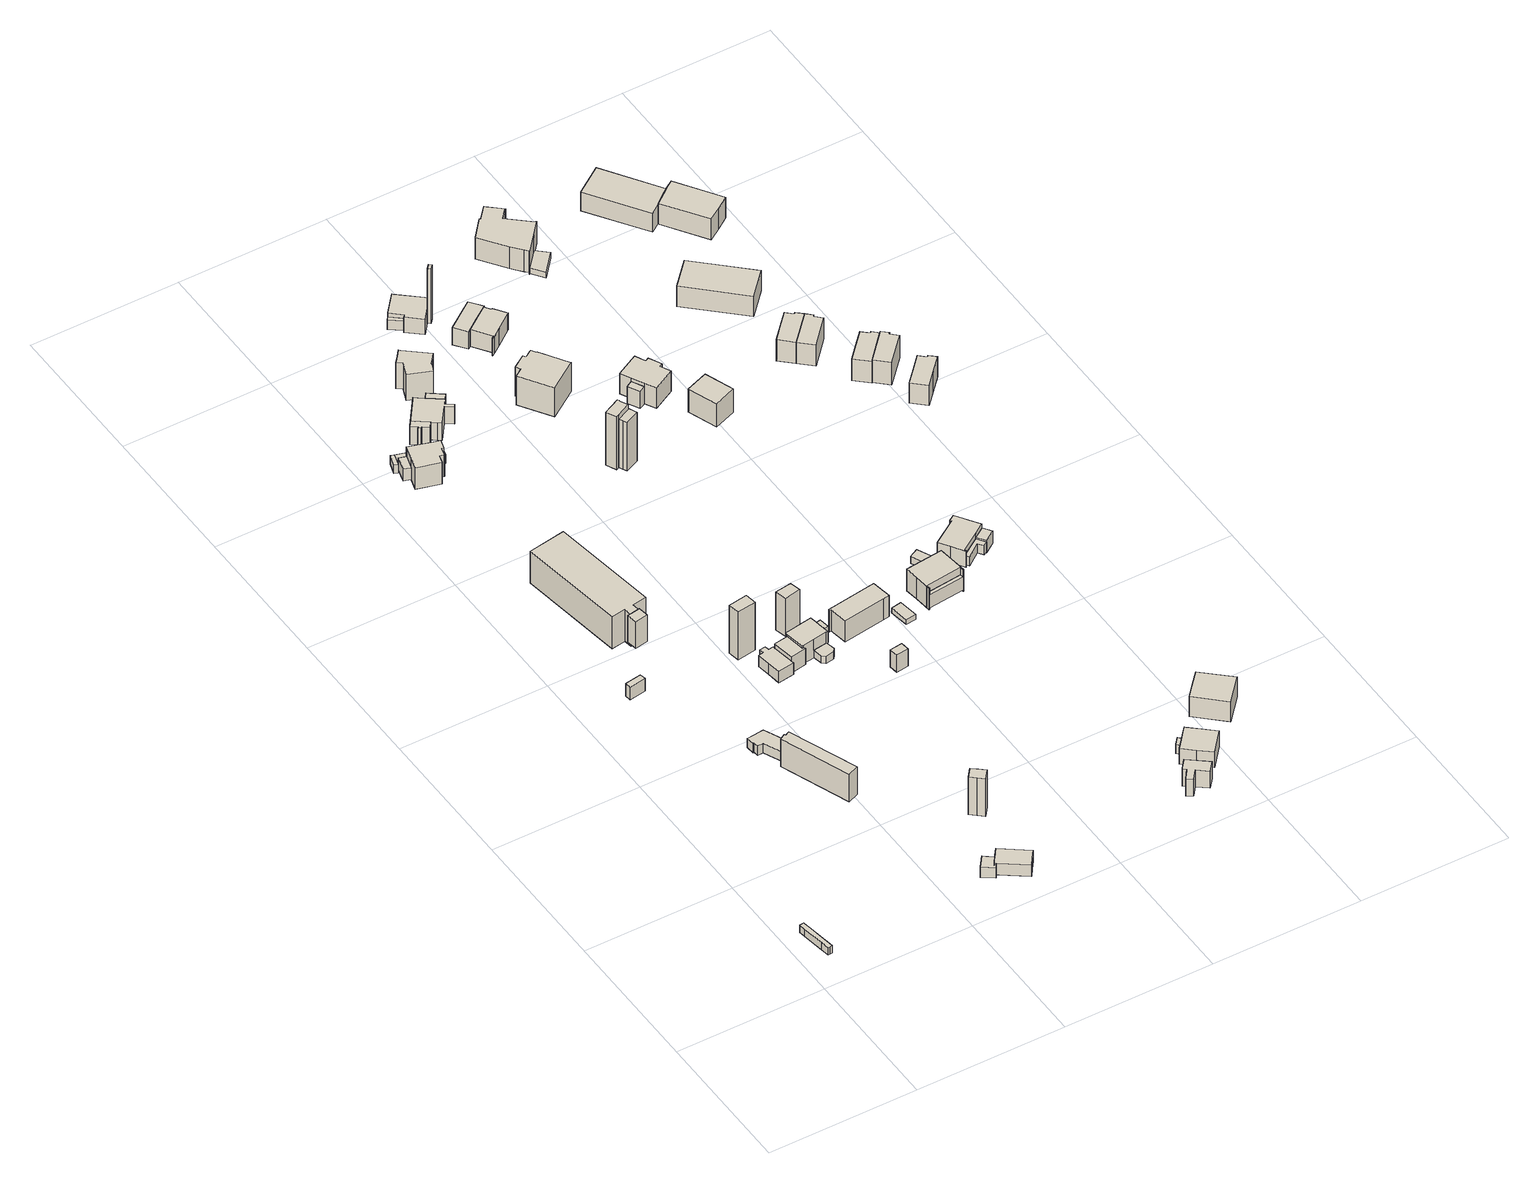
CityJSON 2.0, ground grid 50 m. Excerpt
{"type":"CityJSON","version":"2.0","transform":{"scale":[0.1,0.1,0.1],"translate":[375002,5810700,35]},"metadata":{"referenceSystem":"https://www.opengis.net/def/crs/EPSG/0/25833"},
"CityObjects":{
"building1":{"type":"Building","attributes":{"Gemeindeschluessel":"11000006","BezugspunktDach":"2200","function":"51009_1610","measuredHeight":3.52,"storeysAboveGround":0},"address":[{"country":"Germany","locality":"Berlin"}],"geometry":[{"type":"Solid","lod":"1","boundaries":[[[[0,1,2,3,4,5,6,7,8]],[[9,10,11,12,13,14,15,16,17]],[[9,17,8,7]],[[10,9,7,6]],[[11,10,6,5]],[[12,11,5,4]],[[13,12,4,3]],[[14,13,3,2]],[[15,14,2,1]],[[16,15,1,0]],[[17,16,0,8]]]]}]},
"building2":{"type":"Building","attributes":{"Gemeindeschluessel":"11000006","BezugspunktDach":"2200","function":"51009_1610","measuredHeight":4.93,"storeysAboveGround":0},"address":[{"country":"Germany","locality":"Berlin"}],"geometry":[{"type":"Solid","lod":"1","boundaries":[[[[18,19,20,21]],[[22,23,24,25]],[[22,25,21,20]],[[23,22,20,19]],[[24,23,19,18]],[[25,24,18,21]]]]}]},
"building3":{"type":"Building","attributes":{"Gemeindeschluessel":"11000006","BezugspunktDach":"2200","function":"31001_3050","measuredHeight":10.82,"storeysAboveGround":1},"address":[{"country":"Germany","locality":"Berlin","thoroughfareNumber":"80 (33)","thoroughfareName":"Am Großen Wannsee"}],"geometry":[{"type":"Solid","lod":"1","boundaries":[[[[26,27,28,29,30,31]],[[32,33,34,35,36,37]],[[32,37,31,30]],[[33,32,30,29]],[[34,33,29,28]],[[35,34,28,27]],[[36,35,27,26]],[[37,36,26,31]]]]}]},
"building4":{"type":"Building","attributes":{"Gemeindeschluessel":"11000006","BezugspunktDach":"2200","function":"31001_2612","measuredHeight":3.76,"storeysAboveGround":1},"address":[{"country":"Germany","locality":"Berlin","thoroughfareNumber":"80 (36)","thoroughfareName":"Am Großen Wannsee"}],"geometry":[{"type":"Solid","lod":"1","boundaries":[[[[38,39,40,41,42,43,44,45,46,47,48]],[[49,50,51,52,53,54,55,56,57,58,59]],[[49,59,48,47]],[[50,49,47,46]],[[51,50,46,45]],[[52,51,45,44]],[[53,52,44,43]],[[54,53,43,42]],[[55,54,42,41]],[[56,55,41,40]],[[57,56,40,39]],[[58,57,39,38]],[[59,58,38,48]]]]}]},
"building5":{"type":"Building","attributes":{"Gemeindeschluessel":"11000006","function":"31001_3065"},"address":[{"country":"Germany","locality":"Berlin","thoroughfareNumber":"49","thoroughfareName":"Zum Heckeshorn"}],"children":["building5-1","building5-2"]},
"building5-1":{"type":"BuildingPart","attributes":{"BezugspunktDach":"2200","measuredHeight":4.79,"storeysAboveGround":1},"parents":["building5"],"geometry":[{"type":"MultiSurface","lod":"1","boundaries":[[[60,61,62,63,64,65,66,67]],[[68,69,70,71,72,73,74,75]],[[76,77,75,67,66]],[[69,68,66,65]],[[70,69,65,64]],[[71,70,64,63]],[[72,71,63,62]],[[73,72,62,61]],[[74,73,61,60]],[[77,78,60,67]],[[68,75,77,76]],[[75,74,78,77]]]}]},
"building5-2":{"type":"BuildingPart","attributes":{"BezugspunktDach":"2200","measuredHeight":4.02,"storeysAboveGround":1},"parents":["building5"],"geometry":[{"type":"MultiSurface","lod":"1","boundaries":[[[79,78,77,80,81,82]],[[83,69,75,74,84,85]],[[83,85,82,81]],[[69,83,81,80]],[[69,80,76,68]],[[84,74,78,79]],[[85,84,79,82]],[[68,76,77,75]],[[74,75,77,78,86]]]}]},
"building6":{"type":"Building","attributes":{"Gemeindeschluessel":"11000006","BezugspunktDach":"2200","function":"51009_1610","measuredHeight":10.47,"storeysAboveGround":0},"address":[{"country":"Germany","locality":"Berlin"}],"geometry":[{"type":"Solid","lod":"1","boundaries":[[[[87,88,89,90,91]],[[92,93,94,95,96]],[[92,96,91,90]],[[93,92,90,89]],[[94,93,89,88]],[[95,94,88,87]],[[96,95,87,91]]]]}]},
"building7":{"type":"Building","attributes":{"Gemeindeschluessel":"11000006","BezugspunktDach":"2200","function":"31001_1020","measuredHeight":15.92,"storeysAboveGround":2},"address":[{"country":"Germany","locality":"Berlin","thoroughfareNumber":"77","thoroughfareName":"Am Großen Wannsee"}],"geometry":[{"type":"Solid","lod":"1","boundaries":[[[[97,98,99,100,101,102,103,104]],[[105,106,107,108,109,110,111,112]],[[105,112,104,103]],[[106,105,103,102]],[[107,106,102,101]],[[108,107,101,100]],[[109,108,100,99]],[[110,109,99,98]],[[111,110,98,97]],[[112,111,97,104]]]]}]},
"building8":{"type":"Building","attributes":{"Gemeindeschluessel":"11000006","BezugspunktDach":"2200","function":"51009_1610","measuredHeight":3.35,"storeysAboveGround":0},"address":[{"country":"Germany","locality":"Berlin"}],"geometry":[{"type":"Solid","lod":"1","boundaries":[[[[113,114,115,116]],[[117,118,119,120]],[[117,120,116,115]],[[118,117,115,114]],[[119,118,114,113]],[[120,119,113,116]]]]}]},
"building9":{"type":"Building","attributes":{"Gemeindeschluessel":"11000006","BezugspunktDach":"2200","function":"31001_1000","measuredHeight":16.18,"storeysAboveGround":1},"address":[{"country":"Germany","locality":"Berlin","thoroughfareNumber":"49 (1)","thoroughfareName":"Zum Heckeshorn"}],"geometry":[{"type":"Solid","lod":"1","boundaries":[[[[121,122,123,124,125,126]],[[127,128,129,130,131,132]],[[127,132,126,125]],[[128,127,125,124]],[[129,128,124,123]],[[130,129,123,122]],[[131,130,122,121]],[[132,131,121,126]]]]}]},
"building10":{"type":"Building","attributes":{"Gemeindeschluessel":"11000006","function":"31001_1010"},"address":[{"country":"Germany","locality":"Berlin","thoroughfareNumber":"75","thoroughfareName":"Am Großen Wannsee"}],"children":["building10-1","building10-2"]},
"building10-1":{"type":"BuildingPart","attributes":{"BezugspunktDach":"2200","measuredHeight":10.07,"storeysAboveGround":2},"parents":["building10"],"geometry":[{"type":"MultiSurface","lod":"1","boundaries":[[[133,134,135,136,137,138,139,140,141,142,143,144,145,146,147]],[[148,149,150,151,152,153,154,155,156,157,158,159,160,161,162]],[[148,162,147,146]],[[163,164,165,166,167,149,148,146,145]],[[150,149,145,144]],[[151,150,144,143]],[[152,151,143,142]],[[153,152,142,141]],[[154,153,141,140]],[[155,154,140,139]],[[156,155,139,138]],[[157,156,138,137]],[[158,157,137,136]],[[159,158,136,135]],[[160,159,135,134]],[[161,160,134,133]],[[162,161,133,147]],[[167,166,165,164,163]]]}]},
"building10-2":{"type":"BuildingPart","attributes":{"BezugspunktDach":"2200","measuredHeight":4.75,"storeysAboveGround":2},"parents":["building10"],"geometry":[{"type":"MultiSurface","lod":"1","boundaries":[[[164,163,168,169]],[[170,166,165,171]],[[170,171,169,168]],[[166,170,168,163]],[[171,165,164,169]],[[165,166,172,163,164,173]]]}]},
"building11":{"type":"Building","attributes":{"Gemeindeschluessel":"11000006","BezugspunktDach":"2200","function":"31001_2463","measuredHeight":3.26,"storeysAboveGround":1},"address":[{"country":"Germany","locality":"Berlin","thoroughfareNumber":"75 (1)","thoroughfareName":"Am Großen Wannsee"}],"geometry":[{"type":"Solid","lod":"1","boundaries":[[[[174,175,176,177,178,114,113]],[[179,180,181,182,183,184,185]],[[179,185,113,114]],[[180,179,114,178]],[[181,180,178,177]],[[182,181,177,176]],[[183,182,176,175]],[[184,183,175,174]],[[185,184,174,113]]]]}]},
"building12":{"type":"Building","attributes":{"Gemeindeschluessel":"11000006","BezugspunktDach":"2200","function":"31001_1000","measuredHeight":20.05,"storeysAboveGround":1},"address":[{"country":"Germany","locality":"Berlin","thoroughfareNumber":"59C (1)","thoroughfareName":"Am Großen Wannsee"}],"geometry":[{"type":"Solid","lod":"1","boundaries":[[[[186,187,188,189,190]],[[191,192,193,194,195]],[[191,195,190,189]],[[192,191,189,188]],[[193,192,188,187]],[[194,193,187,186]],[[195,194,186,190]]]]}]},
"building13":{"type":"Building","attributes":{"Gemeindeschluessel":"11000006","BezugspunktDach":"2200","function":"51009_1610","measuredHeight":3.31,"storeysAboveGround":0},"address":[{"country":"Germany","locality":"Berlin"}],"geometry":[{"type":"Solid","lod":"1","boundaries":[[[[196,197,178,177]],[[198,199,200,201]],[[198,201,177,178]],[[199,198,178,197]],[[200,199,197,196]],[[201,200,196,177]]]]}]},
"building14":{"type":"Building","attributes":{"Gemeindeschluessel":"11000006","function":"31001_1010"},"address":[{"country":"Germany","locality":"Berlin","thoroughfareNumber":"59C","thoroughfareName":"Am Großen Wannsee"}],"children":["building14-1","building14-2","building14-3","building14-4","building14-5","building14-6"]},
"building14-1":{"type":"BuildingPart","attributes":{"BezugspunktDach":"2200","measuredHeight":8.31,"storeysAboveGround":2},"parents":["building14"],"geometry":[{"type":"MultiSurface","lod":"1","boundaries":[[[202,203,204,205,206,207,208,209,210,211,212,213]],[[214,215,216,217,218,219,220,221,222,223,224,225]],[[214,225,213,212]],[[226,227,228,212,211]],[[216,215,211,210]],[[217,216,210,209]],[[229,230,209,208]],[[217,231,217,218]],[[219,218,208,207]],[[220,219,207,206]],[[232,233,206,205]],[[221,220,234,235]],[[222,221,205,204]],[[236,237,238,239,236,223,222,204,203]],[[240,237,203,202]],[[224,223,241,236,242]],[[225,224,202,213]],[[215,214,228,227,226]],[[218,217,231,230,229]],[[235,234,233,232]],[[239,238,237,236]],[[242,236,241,237,240]]]}]},
"building14-2":{"type":"BuildingPart","attributes":{"BezugspunktDach":"2200","measuredHeight":3,"storeysAboveGround":2},"parents":["building14"],"geometry":[{"type":"Solid","lod":"1","boundaries":[[[[228,227,243,244]],[[245,215,214,246]],[[245,246,244,243]],[[215,245,243,227]],[[246,214,228,244]],[[214,215,227,228]]]]}]},
"building14-3":{"type":"BuildingPart","attributes":{"BezugspunktDach":"2200","measuredHeight":2.86,"storeysAboveGround":2},"parents":["building14"],"geometry":[{"type":"Solid","lod":"1","boundaries":[[[[247,248,249,250,233,232]],[[234,251,252,253,254,235]],[[251,234,233,250]],[[252,251,250,249]],[[253,252,249,248]],[[254,253,248,247]],[[235,254,247,232]],[[234,235,232,233]]]]}]},
"building14-4":{"type":"BuildingPart","attributes":{"BezugspunktDach":"2200","measuredHeight":6.24,"storeysAboveGround":2},"parents":["building14"],"geometry":[{"type":"Solid","lod":"1","boundaries":[[[[229,255,256,257,258,230]],[[259,260,261,262,218,217]],[[259,217,230,258]],[[260,259,258,257]],[[261,260,257,256]],[[262,261,256,255]],[[218,262,255,229]],[[217,218,229,230]]]]}]},
"building14-5":{"type":"BuildingPart","attributes":{"BezugspunktDach":"2200","measuredHeight":5.81,"storeysAboveGround":2},"parents":["building14"],"geometry":[{"type":"Solid","lod":"1","boundaries":[[[[263,264,265,266,267,268,269,270,271,272,273,274]],[[275,276,277,278,279,280,281,282,283,284,285,286]],[[275,286,274,273]],[[276,275,273,272]],[[277,276,272,271]],[[278,277,271,270]],[[279,278,270,269]],[[280,279,269,268]],[[283,282,266,265]],[[284,283,265,264]],[[285,284,264,263]],[[286,285,263,274]],[[281,280,268,267]],[[267,266,282,281]]]]}]},
"building14-6":{"type":"BuildingPart","attributes":{"BezugspunktDach":"2200","measuredHeight":7.07,"storeysAboveGround":2},"parents":["building14"],"geometry":[{"type":"MultiSurface","lod":"1","boundaries":[[[287,288,238,237,240,289]],[[242,236,239,290,282,280]],[[242,280,289,240]],[[290,239,238,288]],[[282,290,288,287]],[[268,267,266,282,287,289]],[[236,242,240,237]],[[239,236,237,238]],[[280,281,267,268]],[[281,282,266,267]]]}]},
"building15":{"type":"Building","attributes":{"Gemeindeschluessel":"11000006","function":"31001_1010"},"address":[{"country":"Germany","locality":"Berlin","thoroughfareNumber":"73A","thoroughfareName":"Am Großen Wannsee"}],"children":["building15-1","building15-2","building15-3"]},
"building15-1":{"type":"BuildingPart","attributes":{"BezugspunktDach":"2200","measuredHeight":7.36,"storeysAboveGround":2},"parents":["building15"],"geometry":[{"type":"MultiSurface","lod":"1","boundaries":[[[291,292,293,294,295,296,297,298,299,300,301,302,303,304]],[[305,306,307,308,309,310,311,312,313,314,315,316,317,318]],[[305,318,304,303]],[[306,305,303,302]],[[307,306,302,301]],[[310,309,299,298]],[[311,310,298,297]],[[312,311,297,296]],[[313,312,296,295]],[[314,313,295,294]],[[315,314,294,293]],[[316,315,293,292]],[[308,307,301,300]],[[309,319,308,300,299]],[[317,316,292,291]],[[318,317,291,304]]]}]},
"building15-2":{"type":"BuildingPart","attributes":{"BezugspunktDach":"2200","measuredHeight":7,"storeysAboveGround":2},"parents":["building15"],"geometry":[{"type":"MultiSurface","lod":"1","boundaries":[[[320,321,322,323,324,325,326,327]],[[318,316,328,329,330,331,332,333]],[[318,333,327,326]],[[316,292,291,304,326,325]],[[328,316,325,324]],[[329,328,324,323]],[[330,329,323,322]],[[331,330,322,321]],[[332,331,321,320]],[[333,332,320,327]],[[317,291,292,316]],[[317,318,304,291]]]}]},
"building15-3":{"type":"BuildingPart","attributes":{"BezugspunktDach":"2200","measuredHeight":7,"storeysAboveGround":2},"parents":["building15"],"geometry":[{"type":"MultiSurface","lod":"1","boundaries":[[[334,335,336,337]],[[338,339,309,307]],[[338,307,337,336]],[[339,338,336,335]],[[309,339,335,334]],[[340,301,300,299,334,337]],[[307,308,300,301,340]],[[308,341,309,299,300]]]}]},
"building16":{"type":"Building","attributes":{"Gemeindeschluessel":"11000006","BezugspunktDach":"2200","function":"51009_1610","measuredHeight":16.32,"storeysAboveGround":0},"address":[{"country":"Germany","locality":"Berlin"}],"geometry":[{"type":"Solid","lod":"1","boundaries":[[[[342,343,344,345]],[[346,347,348,349]],[[346,349,345,344]],[[347,346,344,343]],[[348,347,343,342]],[[349,348,342,345]]]]}]},
"building17":{"type":"Building","attributes":{"Gemeindeschluessel":"11000006","BezugspunktDach":"2200","function":"31001_1010","measuredHeight":11.73,"storeysAboveGround":2},"address":[{"country":"Germany","locality":"Berlin","thoroughfareNumber":"73","thoroughfareName":"Am Großen Wannsee"}],"geometry":[{"type":"Solid","lod":"1","boundaries":[[[[350,351,352,353,354,355,356,357,358,359,360,361]],[[362,363,364,365,366,367,368,369,370,371,372,373]],[[362,373,361,360]],[[363,362,360,359]],[[364,363,359,358]],[[365,364,358,357]],[[366,365,357,356]],[[367,366,356,355]],[[368,367,355,354]],[[369,368,354,353]],[[370,369,353,352]],[[371,370,352,351]],[[372,371,351,350]],[[373,372,350,361]]]]}]},
"building18":{"type":"Building","attributes":{"Gemeindeschluessel":"11000006","BezugspunktDach":"2200","function":"31001_1000","measuredHeight":6.79,"storeysAboveGround":1},"address":[{"country":"Germany","locality":"Berlin","thoroughfareNumber":"59B (2)","thoroughfareName":"Am Großen Wannsee"}],"geometry":[{"type":"Solid","lod":"1","boundaries":[[[[374,375,376,377]],[[378,379,380,381]],[[378,381,377,376]],[[379,378,376,375]],[[380,379,375,374]],[[381,380,374,377]]]]}]},
"building19":{"type":"Building","attributes":{"Gemeindeschluessel":"11000006","BezugspunktDach":"2200","function":"31001_1010","measuredHeight":9.42,"storeysAboveGround":2},"address":[{"country":"Germany","locality":"Berlin","thoroughfareNumber":"59B","thoroughfareName":"Am Großen Wannsee"}],"geometry":[{"type":"Solid","lod":"1","boundaries":[[[[382,383,384,385,386,387,388,389,390,391]],[[392,393,394,395,396,397,398,399,400,401]],[[392,401,391,390]],[[393,392,390,389]],[[394,393,389,388]],[[395,394,388,387]],[[396,395,387,386]],[[397,396,386,385]],[[398,397,385,384]],[[399,398,384,383]],[[400,399,383,382]],[[401,400,382,391]]]]}]},
"building20":{"type":"Building","attributes":{"Gemeindeschluessel":"11000006","BezugspunktDach":"2200","function":"51009_1610","measuredHeight":3.73,"storeysAboveGround":0},"address":[{"country":"Germany","locality":"Berlin"}],"geometry":[{"type":"Solid","lod":"1","boundaries":[[[[402,403,404,405]],[[406,407,408,409]],[[406,409,405,404]],[[407,406,404,403]],[[408,407,403,402]],[[409,408,402,405]]]]}]},
"building21":{"type":"Building","attributes":{"Gemeindeschluessel":"11000006","BezugspunktDach":"2200","function":"31001_1000","measuredHeight":20.67,"storeysAboveGround":1},"address":[{"country":"Germany","locality":"Berlin","thoroughfareNumber":"65 (1)","thoroughfareName":"Am Großen Wannsee"}],"geometry":[{"type":"Solid","lod":"1","boundaries":[[[[410,411,412,413,414,415,416,417,418]],[[419,420,421,422,423,424,425,426,427]],[[419,427,418,417]],[[420,419,417,416]],[[421,420,416,415]],[[422,421,415,414]],[[423,422,414,413]],[[424,423,413,412]],[[425,424,412,411]],[[426,425,411,410]],[[427,426,410,418]]]]}]},
"building22":{"type":"Building","attributes":{"Gemeindeschluessel":"11000006","BezugspunktDach":"2200","function":"31001_1000","measuredHeight":19.73,"storeysAboveGround":1},"address":[{"country":"Germany","locality":"Berlin","thoroughfareNumber":"63 (1)","thoroughfareName":"Am Großen Wannsee"}],"geometry":[{"type":"Solid","lod":"1","boundaries":[[[[428,429,430,431,432,433,434,435]],[[424,436,437,438,439,440,441,425]],[[424,425,435,434]],[[436,424,434,433]],[[437,436,433,432]],[[438,437,432,431]],[[439,438,431,430]],[[440,439,430,429]],[[441,440,429,428]],[[425,441,428,435]]]]}]},
"building23":{"type":"Building","attributes":{"Gemeindeschluessel":"11000006","BezugspunktDach":"2200","function":"31001_2463","measuredHeight":1.87,"storeysAboveGround":0},"address":[{"country":"Germany","locality":"Berlin","thoroughfareNumber":"59B (1)","thoroughfareName":"Am Großen Wannsee"}],"geometry":[{"type":"Solid","lod":"1","boundaries":[[[[442,443,444,445]],[[446,447,448,449]],[[446,449,445,444]],[[447,446,444,443]],[[448,447,443,442]],[[449,448,442,445]]]]}]},
"building24":{"type":"Building","attributes":{"Gemeindeschluessel":"11000006","BezugspunktDach":"2200","function":"51009_1610","measuredHeight":6.65,"storeysAboveGround":0},"address":[{"country":"Germany","locality":"Berlin"}],"geometry":[{"type":"Solid","lod":"1","boundaries":[[[[450,451,452,453,454,455,456,457]],[[458,459,460,461,462,463,464,465]],[[458,465,457,456]],[[459,458,456,455]],[[460,459,455,454]],[[461,460,454,453]],[[462,461,453,452]],[[463,462,452,451]],[[464,463,451,450]],[[465,464,450,457]]]]}]},
"building25":{"type":"Building","attributes":{"Gemeindeschluessel":"11000006","BezugspunktDach":"2200","function":"31001_1010","measuredHeight":8.77,"storeysAboveGround":1},"address":[{"country":"Germany","locality":"Berlin","thoroughfareNumber":"71","thoroughfareName":"Am Großen Wannsee"}],"geometry":[{"type":"Solid","lod":"1","boundaries":[[[[466,467,468,469,470,471,472,473,474,475]],[[476,477,478,479,480,481,482,483,484,485]],[[476,485,475,474]],[[477,476,474,473]],[[478,477,473,472]],[[479,478,472,471]],[[480,479,471,470]],[[481,480,470,469]],[[482,481,469,468]],[[483,482,468,467]],[[484,483,467,466]],[[485,484,466,475]]]]}]},
"building26":{"type":"Building","attributes":{"Gemeindeschluessel":"11000006","BezugspunktDach":"2200","function":"31001_1010","measuredHeight":13.34,"storeysAboveGround":2},"address":[{"country":"Germany","locality":"Berlin","thoroughfareNumber":"67","thoroughfareName":"Am Großen Wannsee"}],"geometry":[{"type":"Solid","lod":"1","boundaries":[[[[486,487,488,489,490,491,492,493,494,495,496,497,498,499,500]],[[501,502,503,504,505,506,507,508,509,510,511,512,513,514,515]],[[501,515,500,499]],[[502,501,499,498]],[[503,502,498,497]],[[504,503,497,496]],[[505,504,496,495]],[[506,505,495,494]],[[507,506,494,493]],[[508,507,493,492]],[[509,508,492,491]],[[510,509,491,490]],[[511,510,490,489]],[[512,511,489,488]],[[513,512,488,487]],[[514,513,487,486]],[[515,514,486,500]]]]}]},
"building27":{"type":"Building","attributes":{"Gemeindeschluessel":"11000006","BezugspunktDach":"2200","function":"51009_1610","measuredHeight":21.3,"storeysAboveGround":0},"address":[{"country":"Germany","locality":"Berlin"}],"geometry":[{"type":"Solid","lod":"1","boundaries":[[[[516,517,518,519]],[[520,521,522,523]],[[520,523,519,518]],[[521,520,518,517]],[[522,521,517,516]],[[523,522,516,519]]]]}]},
"building28":{"type":"Building","attributes":{"Gemeindeschluessel":"11000006","BezugspunktDach":"2200","function":"51009_1610","measuredHeight":3.63,"storeysAboveGround":0},"address":[{"country":"Germany","locality":"Berlin"}],"geometry":[{"type":"Solid","lod":"1","boundaries":[[[[524,525,526,527]],[[528,529,530,531]],[[528,531,527,526]],[[529,528,526,525]],[[530,529,525,524]],[[531,530,524,527]]]]}]},
"building29":{"type":"Building","attributes":{"Gemeindeschluessel":"11000006","BezugspunktDach":"2200","function":"31001_2463","measuredHeight":2.53,"storeysAboveGround":1},"address":[{"country":"Germany","locality":"Berlin","thoroughfareNumber":"67 (1)","thoroughfareName":"Am Großen Wannsee"}],"geometry":[{"type":"Solid","lod":"1","boundaries":[[[[532,533,534,535,536,537,538]],[[539,540,541,542,543,544,545]],[[539,545,538,537]],[[540,539,537,536]],[[541,540,536,535]],[[542,541,535,534]],[[543,542,534,533]],[[544,543,533,532]],[[545,544,532,538]]]]}]},
"building30":{"type":"Building","attributes":{"Gemeindeschluessel":"11000006","function":"31001_1010"},"address":[{"country":"Germany","locality":"Berlin","thoroughfareNumber":"69","thoroughfareName":"Am Großen Wannsee"}],"children":["building30-1","building30-2"]},
"building30-1":{"type":"BuildingPart","attributes":{"BezugspunktDach":"2200","measuredHeight":8.59,"storeysAboveGround":1},"parents":["building30"],"geometry":[{"type":"MultiSurface","lod":"1","boundaries":[[[546,547,548,549,550,551,552,553,554,555,556,557]],[[558,559,560,561,562,563,564,565,566,567,568,569]],[[560,559,555,554]],[[561,560,554,553]],[[562,561,553,552]],[[563,562,552,551]],[[564,563,551,550]],[[565,564,550,549]],[[566,565,549,548]],[[567,566,548,547]],[[568,567,547,546]],[[569,568,546,557]],[[558,570,571,556]],[[557,571,572,570,569]],[[559,558,556,555,573]]]}]},
"building30-2":{"type":"BuildingPart","attributes":{"BezugspunktDach":"2200","measuredHeight":8.45,"storeysAboveGround":1},"parents":["building30"],"geometry":[{"type":"MultiSurface","lod":"1","boundaries":[[[574,575,576,577,578,579]],[[580,581,559,570,582,583]],[[580,583,579,578]],[[581,580,578,577]],[[559,581,577,576]],[[571,556,555,559,576,575]],[[582,569,557,571,575,574]],[[583,582,574,579]],[[570,558,556,571]],[[558,559,555,556]],[[570,571,557,569]]]}]},
"building31":{"type":"Building","attributes":{"Gemeindeschluessel":"11000006","BezugspunktDach":"2200","function":"31001_1010","measuredHeight":7.72,"storeysAboveGround":2},"address":[{"country":"Germany","locality":"Berlin","thoroughfareNumber":"56","thoroughfareName":"Zum Heckeshorn"}],"geometry":[{"type":"Solid","lod":"1","boundaries":[[[[584,585,586,587,588,589,590,591]],[[592,593,594,595,596,597,598,599]],[[592,599,591,590]],[[593,592,590,589]],[[594,593,589,588]],[[595,594,588,587]],[[596,595,587,586]],[[597,596,586,585]],[[598,597,585,584]],[[599,598,584,591]]]]}]},
"building32":{"type":"Building","attributes":{"Gemeindeschluessel":"11000006","BezugspunktDach":"2200","function":"51009_1610","measuredHeight":5.13,"storeysAboveGround":0},"address":[{"country":"Germany","locality":"Berlin"}],"geometry":[{"type":"Solid","lod":"1","boundaries":[[[[600,601,602,603]],[[604,605,606,607]],[[604,607,603,602]],[[605,604,602,601]],[[606,605,601,600]],[[607,606,600,603]]]]}]},
"building33":{"type":"Building","attributes":{"Gemeindeschluessel":"11000006","BezugspunktDach":"2200","function":"31001_1010","measuredHeight":11.18,"storeysAboveGround":2},"address":[{"country":"Germany","locality":"Berlin","thoroughfareNumber":"59A","thoroughfareName":"Am Großen Wannsee"}],"geometry":[{"type":"Solid","lod":"1","boundaries":[[[[608,609,610,611,612,613,614,615,616,617]],[[618,619,620,621,622,623,624,625,626,627]],[[618,627,617,616]],[[619,618,616,615]],[[620,619,615,614]],[[621,620,614,613]],[[622,621,613,612]],[[623,622,612,611]],[[624,623,611,610]],[[625,624,610,609]],[[626,625,609,608]],[[627,626,608,617]]]]}]},
"building34":{"type":"Building","attributes":{"Gemeindeschluessel":"11000006","BezugspunktDach":"2200","function":"51009_1610","measuredHeight":3.77,"storeysAboveGround":0},"address":[{"country":"Germany","locality":"Berlin"}],"geometry":[{"type":"Solid","lod":"1","boundaries":[[[[628,629,630,631]],[[632,633,634,635]],[[632,635,631,630]],[[633,632,630,629]],[[634,633,629,628]],[[635,634,628,631]]]]}]},
"building35":{"type":"Building","attributes":{"Gemeindeschluessel":"11000006","BezugspunktDach":"2200","function":"51009_1610","measuredHeight":2.66,"storeysAboveGround":0},"address":[{"country":"Germany","locality":"Berlin"}],"geometry":[{"type":"Solid","lod":"1","boundaries":[[[[636,637,638,639]],[[640,641,642,643]],[[640,643,639,638]],[[641,640,638,637]],[[642,641,637,636]],[[643,642,636,639]]]]}]},
"building36":{"type":"Building","attributes":{"Gemeindeschluessel":"11000006","function":"31001_1010"},"address":[{"country":"Germany","locality":"Berlin","thoroughfareNumber":"65","thoroughfareName":"Am Großen Wannsee"}],"children":["building36-1","building36-2"]},
"building36-1":{"type":"BuildingPart","attributes":{"BezugspunktDach":"2200","measuredHeight":10.41,"storeysAboveGround":2},"parents":["building36"],"geometry":[{"type":"MultiSurface","lod":"1","boundaries":[[[644,645,646,647,648,649,650,651,652,653]],[[654,655,656,657,658,659,660,661,662,663]],[[654,663,653,652]],[[655,654,652,651]],[[656,655,651,650]],[[657,656,650,649]],[[658,657,649,648]],[[659,658,648,647]],[[660,659,647,646]],[[661,660,646,645]],[[664,665,661,645,644]],[[663,662,644,653]],[[662,661,665,664]]]}]},
"building36-2":{"type":"BuildingPart","attributes":{"BezugspunktDach":"2200","measuredHeight":6.71,"storeysAboveGround":2},"parents":["building36"],"geometry":[{"type":"Solid","lod":"1","boundaries":[[[[666,665,664,667]],[[662,661,668,669]],[[662,669,667,664]],[[668,661,665,666]],[[669,668,666,667]],[[661,662,664,665]]]]}]},
"building37":{"type":"Building","attributes":{"Gemeindeschluessel":"11000006","BezugspunktDach":"2200","function":"31001_1010","measuredHeight":10.88,"storeysAboveGround":2},"address":[{"country":"Germany","locality":"Berlin","thoroughfareNumber":"63","thoroughfareName":"Am Großen Wannsee"}],"geometry":[{"type":"Solid","lod":"1","boundaries":[[[[670,671,672,673]],[[674,675,676,677]],[[674,677,673,672]],[[675,674,672,671]],[[676,675,671,670]],[[677,676,670,673]]]]}]},
"building38":{"type":"Building","attributes":{"Gemeindeschluessel":"11000006","BezugspunktDach":"2200","function":"31001_1010","measuredHeight":10.51,"storeysAboveGround":2},"address":[{"country":"Germany","locality":"Berlin","thoroughfareNumber":"58","thoroughfareName":"Zum Heckeshorn"}],"geometry":[{"type":"Solid","lod":"1","boundaries":[[[[678,679,680,681,682]],[[683,684,685,686,687]],[[683,687,682,681]],[[684,683,681,680]],[[685,684,680,679]],[[686,685,679,678]],[[687,686,678,682]]]]}]},
"building39":{"type":"Building","attributes":{"Gemeindeschluessel":"11000006","BezugspunktDach":"2200","function":"51009_1610","measuredHeight":3.61,"storeysAboveGround":0},"address":[{"country":"Germany","locality":"Berlin"}],"geometry":[{"type":"Solid","lod":"1","boundaries":[[[[688,689,690,691,692,693,694]],[[695,696,697,698,699,700,701]],[[695,701,694,693]],[[696,695,693,692]],[[697,696,692,691]],[[698,697,691,690]],[[699,698,690,689]],[[700,699,689,688]],[[701,700,688,694]]]]}]},
"building40":{"type":"Building","attributes":{"Gemeindeschluessel":"11000006","function":"31001_1010"},"address":[{"country":"Germany","locality":"Berlin","thoroughfareNumber":"59","thoroughfareName":"Am Großen Wannsee"}],"children":["building40-1","building40-2"]},
"building40-1":{"type":"BuildingPart","attributes":{"BezugspunktDach":"2200","measuredHeight":8.08,"storeysAboveGround":2},"parents":["building40"],"geometry":[{"type":"MultiSurface","lod":"1","boundaries":[[[702,703,704,705,706,707,708,709,710,711,712]],[[713,714,715,716,717,718,719,720,721,722,723]],[[713,723,712,711]],[[714,713,711,710]],[[715,714,710,709]],[[716,715,709,708]],[[717,716,708,707]],[[724,725,726,707,706]],[[719,718,706,705]],[[720,719,705,704]],[[721,720,704,703]],[[722,721,703,702]],[[723,722,702,712]],[[718,717,726,725,724]]]}]},
"building40-2":{"type":"BuildingPart","attributes":{"BezugspunktDach":"2200","measuredHeight":4.8,"storeysAboveGround":2},"parents":["building40"],"geometry":[{"type":"MultiSurface","lod":"1","boundaries":[[[727,728,726,725]],[[717,729,730,718]],[[729,717,726,728]],[[730,729,728,727]],[[718,730,727,725]],[[731,717,718,725,726]]]}]},
"building41":{"type":"Building","attributes":{"Gemeindeschluessel":"11000006","BezugspunktDach":"2200","function":"31001_1010","measuredHeight":8.49,"storeysAboveGround":2},"address":[{"country":"Germany","locality":"Berlin","thoroughfareNumber":"70","thoroughfareName":"Am Großen Wannsee"}],"geometry":[{"type":"Solid","lod":"1","boundaries":[[[[732,733,734,735,736,737,738,739,740,741,742,743,744,745,746,747,748]],[[749,750,751,752,753,754,755,756,757,758,759,760,761,762,763,764,765]],[[749,765,748,747]],[[750,749,747,746]],[[751,750,746,745]],[[752,751,745,744]],[[753,752,744,743]],[[754,753,743,742]],[[755,754,742,741]],[[756,755,741,740]],[[757,756,740,739]],[[758,757,739,738]],[[759,758,738,737]],[[760,759,737,736]],[[761,760,736,735]],[[762,761,735,734]],[[763,762,734,733]],[[764,763,733,732]],[[765,764,732,748]]]]}]},
"building42":{"type":"Building","attributes":{"Gemeindeschluessel":"11000006","BezugspunktDach":"2200","function":"31001_2463","measuredHeight":2.19,"storeysAboveGround":1},"address":[{"country":"Germany","locality":"Berlin","thoroughfareNumber":"70 (2)","thoroughfareName":"Am Großen Wannsee"}],"geometry":[{"type":"Solid","lod":"1","boundaries":[[[[766,767,768,769]],[[770,771,772,773]],[[770,773,769,768]],[[771,770,768,767]],[[772,771,767,766]],[[773,772,766,769]]]]}]},
"building43":{"type":"Building","attributes":{"Gemeindeschluessel":"11000006","BezugspunktDach":"2200","function":"31001_1010","measuredHeight":10.04,"storeysAboveGround":2},"address":[{"country":"Germany","locality":"Berlin","thoroughfareNumber":"64L","thoroughfareName":"Am Großen Wannsee"}],"geometry":[{"type":"Solid","lod":"1","boundaries":[[[[774,775,776,777,778,779,780,781]],[[782,783,784,785,786,787,788,789]],[[782,789,781,780]],[[783,782,780,779]],[[784,783,779,778]],[[785,784,778,777]],[[786,785,777,776]],[[787,786,776,775]],[[788,787,775,774]],[[789,788,774,781]]]]}]},
"building44":{"type":"Building","attributes":{"Gemeindeschluessel":"11000006","BezugspunktDach":"2200","function":"31001_1010","measuredHeight":8.51,"storeysAboveGround":2},"address":[{"country":"Germany","locality":"Berlin","thoroughfareNumber":"66","thoroughfareName":"Am Großen Wannsee"}],"geometry":[{"type":"Solid","lod":"1","boundaries":[[[[790,791,792,793]],[[794,795,796,797]],[[794,797,793,792]],[[795,794,792,791]],[[796,795,791,790]],[[797,796,790,793]]]]}]},
"building45":{"type":"Building","attributes":{"Gemeindeschluessel":"11000006","BezugspunktDach":"2200","function":"31001_1010","measuredHeight":10.06,"storeysAboveGround":2},"address":[{"country":"Germany","locality":"Berlin","thoroughfareNumber":"64K","thoroughfareName":"Am Großen Wannsee"}],"geometry":[{"type":"Solid","lod":"1","boundaries":[[[[798,799,800,801,776,775,774]],[[787,786,802,803,804,805,788]],[[787,788,774,775]],[[786,787,775,776]],[[802,786,776,801]],[[803,802,801,800]],[[804,803,800,799]],[[805,804,799,798]],[[788,805,798,774]]]]}]},
"building46":{"type":"Building","attributes":{"Gemeindeschluessel":"11000006","BezugspunktDach":"2200","function":"31001_1010","measuredHeight":9.87,"storeysAboveGround":2},"address":[{"country":"Germany","locality":"Berlin","thoroughfareNumber":"64H","thoroughfareName":"Am Großen Wannsee"}],"geometry":[{"type":"Solid","lod":"1","boundaries":[[[[806,807,808,809,810,811,812,813]],[[814,815,816,817,818,819,820,821]],[[814,821,813,812]],[[815,814,812,811]],[[816,815,811,810]],[[817,816,810,809]],[[818,817,809,808]],[[819,818,808,807]],[[820,819,807,806]],[[821,820,806,813]]]]}]},
"building47":{"type":"Building","attributes":{"Gemeindeschluessel":"11000006","BezugspunktDach":"2200","function":"31001_1010","measuredHeight":9.97,"storeysAboveGround":2},"address":[{"country":"Germany","locality":"Berlin","thoroughfareNumber":"64G","thoroughfareName":"Am Großen Wannsee"}],"geometry":[{"type":"Solid","lod":"1","boundaries":[[[[822,823,824,825,826,827,828]],[[829,830,831,832,833,834,835]],[[829,835,828,827]],[[830,829,827,826]],[[831,830,826,825]],[[832,831,825,824]],[[833,832,824,823]],[[834,833,823,822]],[[835,834,822,828]]]]}]},
"building48":{"type":"Building","attributes":{"Gemeindeschluessel":"11000006","BezugspunktDach":"2200","function":"31001_1010","measuredHeight":9.45,"storeysAboveGround":2},"address":[{"country":"Germany","locality":"Berlin","thoroughfareNumber":"64F","thoroughfareName":"Am Großen Wannsee"}],"geometry":[{"type":"Solid","lod":"1","boundaries":[[[[836,837,838,839,840,841,842,843]],[[844,845,846,847,848,849,850,851]],[[844,851,843,842]],[[845,844,842,841]],[[846,845,841,840]],[[847,846,840,839]],[[848,847,839,838]],[[849,848,838,837]],[[850,849,837,836]],[[851,850,836,843]]]]}]},
"building49":{"type":"Building","attributes":{"Gemeindeschluessel":"11000006","BezugspunktDach":"2200","function":"31001_1010","measuredHeight":7.45,"storeysAboveGround":2},"address":[{"country":"Germany","locality":"Berlin","thoroughfareNumber":"68A","thoroughfareName":"Am Großen Wannsee"}],"geometry":[{"type":"Solid","lod":"1","boundaries":[[[[852,853,854,855,856]],[[857,858,859,860,861]],[[857,861,856,855]],[[858,857,855,854]],[[859,858,854,853]],[[860,859,853,852]],[[861,860,852,856]]]]}]},
"building50":{"type":"Building","attributes":{"Gemeindeschluessel":"11000006","BezugspunktDach":"2200","function":"31001_1010","measuredHeight":8.59,"storeysAboveGround":2},"address":[{"country":"Germany","locality":"Berlin","thoroughfareNumber":"68","thoroughfareName":"Am Großen Wannsee"}],"geometry":[{"type":"Solid","lod":"1","boundaries":[[[[862,863,864,865,866,867,868]],[[869,870,871,872,873,874,875]],[[869,875,868,867]],[[870,869,867,866]],[[871,870,866,865]],[[872,871,865,864]],[[873,872,864,863]],[[874,873,863,862]],[[875,874,862,868]]]]}]}
},
"vertices":[
[12,125,134],[23,52,134],[28,23,134],[35,24,134],[42,25,134],[27,127,134],[23,149,134],[16,148,134],[9,147,134],[16,148,105],[23,149,105],[27,127,105],[42,25,105],[35,24,105],[28,23,105],[23,52,105],[12,125,105],[9,147,105],
[111,1230,159],[167,1239,159],[164,1259,159],[108,1250,159],[164,1259,110],[167,1239,110],[111,1230,110],[108,1250,110],
[420,538,213],[456,552,213],[367,782,213],[353,774,213],[350,779,213],[332,768,213],[350,779,105],[353,774,105],[367,782,105],[456,552,105],[420,538,105],[332,768,105],
[296,860,141],[299,861,141],[301,844,141],[320,845,141],[350,779,141],[353,774,141],[367,782,141],[394,796,141],[350,892,141],[297,887,141],[293,887,141],[297,887,104],[350,892,104],[394,796,104],[367,782,104],[353,774,104],[350,779,104],[320,845,104],[301,844,104],[299,861,104],[296,860,104],[293,887,104],
[623,67,136],[705,8,136],[723,33,136],[742,58,136],[655,122,136],[637,97,136],[636,97,136],[618,71,136],[636,97,92],[637,97,92],[655,122,92],[742,58,92],[723,33,92],[705,8,92],[623,67,92],[618,71,92],[636,97,132],[618,71,132],[623,67,132],
[615,56,132],[637,97,132],[606,119,132],[578,82,132],[606,119,92],[615,56,92],[578,82,92],[623,67,97],
[254,1429,188],[297,1435,188],[292,1470,188],[262,1465,188],[248,1463,188],[262,1465,84],[292,1470,84],[297,1435,84],[254,1429,84],[248,1463,84],
[210,1487,182],[258,1494,182],[262,1465,182],[292,1470,182],[288,1498,182],[336,1506,182],[282,1866,182],[157,1846,182],[282,1866,58],[336,1506,58],[288,1498,58],[292,1470,58],[262,1465,58],[258,1494,58],[210,1487,58],[157,1846,58],
[79,2435,95],[91,2475,95],[79,2479,95],[67,2439,95],[79,2479,62],[91,2475,62],[79,2435,62],[67,2439,62],
[716,321,225],[735,304,225],[759,334,225],[739,350,225],[720,366,225],[697,337,225],[720,366,78],[739,350,78],[759,334,78],[735,304,78],[716,321,78],[697,337,78],
[155,2320,156],[163,2348,156],[177,2344,156],[177,2343,156],[179,2343,156],[180,2345,156],[178,2346,156],[185,2372,156],[192,2370,156],[201,2401,156],[181,2406,156],[103,2430,156],[103,2428,156],[89,2381,156],[78,2342,156],[89,2381,72],[103,2428,72],[103,2430,72],[181,2406,72],[201,2401,72],[192,2370,72],[185,2372,72],[178,2346,72],[180,2345,72],[179,2343,72],[177,2343,72],[177,2344,72],[163,2348,72],[155,2320,72],[78,2342,72],[103,2428,120],[89,2381,120],[89,2381,73],[103,2428,73],[103,2428,117],
[79,2435,120],[66,2388,120],[79,2435,73],[66,2388,73],[103,2428,84],[89,2381,78],
[103,2428,95],[103,2430,95],[201,2401,95],[201,2400,95],[213,2439,95],[91,2475,63],[213,2439,63],[201,2400,63],[201,2401,63],[103,2430,63],[103,2428,63],[79,2435,63],
[478,1233,270],[541,1243,270],[538,1262,270],[535,1281,270],[471,1271,270],[535,1281,83],[538,1262,83],[541,1243,83],[478,1233,83],[471,1271,83],
[215,2396,95],[225,2435,95],[213,2439,62],[225,2435,62],[215,2396,62],[201,2400,62],
[621,1196,142],[631,1132,142],[637,1132,142],[674,1138,142],[721,1145,142],[726,1146,142],[721,1173,142],[717,1202,142],[714,1219,142],[683,1214,142],[652,1209,142],[620,1204,142],[652,1209,70],[683,1214,70],[714,1219,70],[717,1202,70],[721,1173,70],[726,1146,70],[721,1145,70],[674,1138,70],[637,1132,70],[631,1132,70],[621,1196,70],[620,1204,70],[683,1214,85],[683,1214,100],[652,1209,100],[721,1173,133],[717,1202,133],[717,1202,115],[674,1138,100],[721,1145,100],[721,1145,71],[674,1138,71],[631,1132,72],[631,1132,134],[637,1132,134],[637,1132,72],[621,1196,134],[631,1132,113],[621,1196,72],
[682,1223,100],[651,1218,100],[682,1223,70],[651,1218,70],
[680,1106,100],[691,1097,100],[719,1102,100],[727,1112,100],[727,1112,71],[719,1102,71],[691,1097,71],[680,1106,71],
[728,1174,133],[729,1168,133],[743,1170,133],[738,1205,133],[738,1205,70],[743,1170,70],[729,1168,70],[728,1174,70],
[526,1144,116],[532,1100,116],[587,1108,116],[586,1116,116],[580,1152,116],[574,1189,116],[573,1197,116],[556,1194,116],[554,1209,116],[534,1206,116],[536,1191,116],[519,1188,116],[536,1191,72],[534,1206,72],[554,1209,72],[556,1194,72],[573,1197,72],[574,1189,72],[580,1152,72],[586,1116,72],[587,1108,72],[532,1100,72],[526,1144,72],[519,1188,72],
[586,1116,134],[638,1125,134],[574,1189,134],[638,1125,72],
[196,2531,129],[232,2505,129],[248,2492,129],[259,2485,129],[301,2542,129],[325,2524,129],[331,2532,129],[307,2550,129],[318,2565,129],[308,2573,129],[272,2599,129],[255,2612,129],[244,2620,129],[185,2539,129],[244,2620,61],[255,2612,61],[272,2599,61],[308,2573,61],[318,2565,61],[307,2550,61],[331,2532,61],[325,2524,61],[301,2542,61],[259,2485,61],[248,2492,61],[232,2505,61],[196,2531,61],[185,2539,61],[316,2567,61],
[191,2506,131],[188,2503,131],[196,2497,131],[198,2500,131],[218,2486,131],[232,2505,131],[185,2539,131],[171,2520,131],[218,2486,61],[198,2500,61],[196,2497,61],[188,2503,61],[191,2506,61],[171,2520,61],
[318,2565,131],[330,2581,131],[284,2615,131],[272,2599,131],[284,2615,61],[330,2581,61],[272,2599,110],[309,2572,61],
[654,1259,217],[708,1269,217],[699,1304,217],[644,1297,217],[699,1304,68],[708,1269,68],[654,1259,68],[644,1297,68],
[347,2675,140],[356,2696,140],[358,2703,140],[370,2718,140],[386,2737,140],[312,2798,140],[308,2802,140],[284,2772,140],[275,2762,140],[291,2749,140],[287,2739,140],[273,2704,140],[287,2739,37],[291,2749,37],[275,2762,37],[284,2772,37],[308,2802,37],[312,2798,37],[386,2737,37],[370,2718,37],[358,2703,37],[356,2696,37],[347,2675,37],[273,2704,37],
[846,964,133],[887,969,133],[884,998,133],[842,993,133],[884,998,66],[887,969,66],[846,964,66],[842,993,66],
[787,1233,124],[792,1233,124],[802,1172,124],[943,1193,124],[943,1194,124],[965,1197,124],[954,1263,124],[933,1260,124],[791,1239,124],[787,1238,124],[791,1239,41],[933,1260,41],[954,1263,41],[965,1197,41],[943,1194,41],[943,1193,41],[802,1172,41],[792,1233,41],[787,1233,41],[787,1238,41],
[431,2969,61],[438,2977,61],[401,3009,61],[392,2998,61],[401,3009,24],[438,2977,24],[431,2969,24],[392,2998,24],
[642,2154,225],[652,2159,225],[698,2181,225],[696,2186,225],[695,2186,225],[684,2208,225],[685,2210,225],[682,2215,225],[625,2188,225],[682,2215,19],[685,2210,19],[684,2208,19],[695,2186,19],[696,2186,19],[698,2181,19],[652,2159,19],[642,2154,19],[625,2188,19],
[658,2146,209],[665,2134,209],[711,2155,209],[705,2168,209],[699,2181,209],[699,2180,209],[698,2181,209],[652,2159,209],[699,2180,19],[699,2181,19],[705,2168,19],[711,2155,19],[665,2134,19],[658,2146,19],
[990,1143,59],[1025,1148,59],[1015,1213,59],[980,1207,59],[1015,1213,40],[1025,1148,40],[990,1143,40],[980,1207,40],
[1298,80,123],[1322,110,123],[1356,83,123],[1382,115,123],[1318,166,123],[1292,134,123],[1303,125,123],[1278,93,123],[1303,125,57],[1292,134,57],[1318,166,57],[1382,115,57],[1356,83,57],[1322,110,57],[1298,80,57],[1278,93,57],
[438,2977,76],[431,2969,76],[478,2929,76],[508,2965,76],[511,2969,76],[520,2979,76],[537,2999,76],[452,3070,76],[426,3039,76],[401,3009,76],[426,3039,16],[452,3070,16],[537,2999,16],[520,2979,16],[511,2969,16],[508,2965,16],[478,2929,16],[431,2969,16],[438,2977,16],[401,3009,16],
[610,2439,130],[707,2504,130],[706,2505,130],[696,2520,130],[659,2576,130],[647,2594,130],[646,2593,130],[635,2610,130],[630,2607,130],[609,2593,130],[603,2602,130],[560,2573,130],[570,2558,130],[553,2546,130],[543,2540,130],[553,2546,17],[570,2558,17],[560,2573,17],[603,2602,17],[609,2593,17],[630,2607,17],[635,2610,17],[646,2593,17],[647,2594,17],[659,2576,17],[696,2520,17],[706,2505,17],[707,2504,17],[610,2439,17],[543,2540,17],
[516,2958,231],[528,2972,231],[520,2979,231],[508,2965,231],[520,2979,18],[528,2972,18],[516,2958,18],[508,2965,18],
[1359,246,95],[1378,269,95],[1366,279,95],[1347,257,95],[1366,279,59],[1378,269,59],[1359,246,59],[1347,257,59],
[696,2520,44],[719,2535,44],[717,2538,44],[720,2548,44],[693,2588,44],[681,2590,44],[659,2576,44],[681,2590,19],[693,2588,19],[720,2548,19],[717,2538,19],[719,2535,19],[696,2520,19],[659,2576,19],
[610,2771,71],[601,2763,71],[602,2761,71],[612,2768,71],[641,2789,71],[694,2828,71],[697,2830,71],[668,2870,71],[665,2868,71],[650,2889,71],[609,2859,71],[568,2829,71],[609,2859,5],[650,2889,5],[665,2868,5],[668,2870,5],[697,2830,5],[694,2828,5],[641,2789,5],[612,2768,5],[602,2761,5],[601,2763,5],[610,2771,5],[568,2829,5],[605,2856,5],[605,2856,71],[605,2856,55],[650,2889,28],
[558,2822,72],[605,2856,72],[650,2889,72],[653,2891,72],[623,2931,72],[528,2862,72],[623,2931,5],[653,2891,5],[558,2822,5],[528,2862,5],
[1374,185,116],[1413,152,116],[1472,220,116],[1433,254,116],[1394,287,116],[1378,269,116],[1359,246,116],[1335,218,116],[1359,246,55],[1378,269,55],[1394,287,55],[1433,254,55],[1472,220,55],[1413,152,55],[1374,185,55],[1335,218,55],
[1080,1161,97],[1202,1175,97],[1200,1187,97],[1078,1173,97],[1200,1187,46],[1202,1175,46],[1080,1161,46],[1078,1173,46],
[1072,1218,125],[1078,1161,125],[1080,1161,125],[1078,1173,125],[1200,1187,125],[1202,1175,125],[1203,1175,125],[1197,1232,125],[1191,1277,125],[1066,1263,125],[1191,1277,40],[1197,1232,40],[1203,1175,40],[1202,1175,40],[1200,1187,40],[1078,1173,40],[1080,1161,40],[1078,1161,40],[1072,1218,40],[1066,1263,40],
[665,2868,55],[668,2870,55],[653,2891,55],[650,2889,55],[653,2891,17],[668,2870,17],[665,2868,17],[650,2889,17],
[1168,1307,59],[1198,1322,59],[1171,1378,59],[1141,1363,59],[1171,1378,32],[1198,1322,32],[1168,1307,32],[1141,1363,32],
[839,2391,94],[859,2352,94],[878,2317,94],[951,2356,94],[934,2389,94],[945,2395,94],[924,2436,94],[912,2430,94],[895,2464,94],[821,2425,94],[895,2464,14],[912,2430,14],[924,2436,14],[945,2395,14],[934,2389,14],[951,2356,14],[878,2317,14],[859,2352,14],[839,2391,14],[821,2425,14],[839,2391,81],[859,2352,81],
[838,2341,81],[818,2379,81],[838,2341,14],[818,2379,14],
[980,2156,109],[1054,2183,109],[1018,2279,109],[945,2252,109],[1018,2279,18],[1054,2183,18],[980,2156,18],[945,2252,18],
[1561,301,122],[1632,380,122],[1542,461,122],[1506,422,122],[1471,383,122],[1506,422,44],[1542,461,44],[1632,380,44],[1561,301,44],[1471,383,44],
[1276,1277,62],[1282,1269,62],[1330,1304,62],[1343,1287,62],[1356,1296,62],[1337,1324,62],[1273,1281,62],[1337,1324,26],[1356,1296,26],[1343,1287,26],[1330,1304,26],[1282,1269,26],[1276,1277,26],[1273,1281,26],
[1247,1315,83],[1274,1275,83],[1276,1277,83],[1273,1281,83],[1337,1324,83],[1373,1348,83],[1349,1383,83],[1323,1423,83],[1303,1410,83],[1306,1405,83],[1223,1350,83],[1306,1405,20],[1303,1410,20],[1323,1423,20],[1349,1383,20],[1373,1348,20],[1337,1324,20],[1273,1281,20],[1276,1277,20],[1274,1275,20],[1247,1315,20],[1223,1350,20],[1337,1324,53],[1337,1324,68],[1373,1348,68],
[1356,1296,68],[1392,1321,68],[1392,1321,20],[1356,1296,20],[1373,1348,51],
[831,3037,100],[860,3004,100],[870,2994,100],[866,2989,100],[867,2987,100],[916,3043,100],[953,3087,100],[951,3089,100],[950,3087,100],[877,3150,100],[902,3179,100],[904,3177,100],[906,3180,100],[857,3221,100],[822,3181,100],[819,3184,100],[769,3124,100],[819,3184,15],[822,3181,15],[857,3221,15],[906,3180,15],[904,3177,15],[902,3179,15],[877,3150,15],[950,3087,15],[951,3089,15],[953,3087,15],[916,3043,15],[867,2987,15],[866,2989,15],[870,2994,15],[860,3004,15],[831,3037,15],[769,3124,15],
[897,2945,40],[953,3010,40],[916,3043,40],[867,2987,40],[916,3043,18],[953,3010,18],[897,2945,18],[867,2987,18],
[1310,2254,110],[1350,2296,110],[1394,2343,110],[1373,2362,110],[1369,2358,110],[1347,2378,110],[1307,2336,110],[1268,2293,110],[1307,2336,27],[1347,2378,27],[1369,2358,27],[1373,2362,27],[1394,2343,27],[1350,2296,27],[1310,2254,27],[1268,2293,27],
[1310,2483,109],[1385,2564,109],[1221,2717,109],[1145,2636,109],[1221,2717,29],[1385,2564,29],[1310,2483,29],[1145,2636,29],
[1353,2214,110],[1432,2299,110],[1410,2320,110],[1414,2325,110],[1414,2325,27],[1410,2320,27],[1432,2299,27],[1353,2214,27],
[1453,2072,108],[1493,2115,108],[1537,2162,108],[1517,2181,108],[1513,2176,108],[1490,2197,108],[1450,2155,108],[1410,2112,108],[1450,2155,23],[1490,2197,23],[1513,2176,23],[1517,2181,23],[1537,2162,23],[1493,2115,23],[1453,2072,23],[1410,2112,23],
[1496,2033,114],[1575,2118,114],[1553,2139,114],[1557,2143,114],[1537,2162,114],[1533,2158,114],[1453,2072,114],[1533,2158,26],[1537,2162,26],[1557,2143,26],[1553,2139,26],[1575,2118,26],[1496,2033,26],[1453,2072,26],
[1539,1900,108],[1579,1943,108],[1623,1990,108],[1602,2009,108],[1598,2004,108],[1576,2025,108],[1536,1982,108],[1496,1940,108],[1536,1982,29],[1576,2025,29],[1598,2004,29],[1602,2009,29],[1623,1990,29],[1579,1943,29],[1539,1900,29],[1496,1940,29],
[1253,2940,101],[1286,2962,101],[1342,3005,101],[1217,3188,101],[1126,3125,101],[1217,3188,27],[1342,3005,27],[1286,2962,27],[1253,2940,27],[1126,3125,27],
[1380,2825,106],[1422,2853,106],[1463,2882,106],[1367,3022,106],[1342,3005,106],[1326,2993,106],[1286,2962,106],[1326,2993,25],[1342,3005,25],[1367,3022,25],[1463,2882,25],[1422,2853,25],[1380,2825,25],[1286,2962,25]
]}
